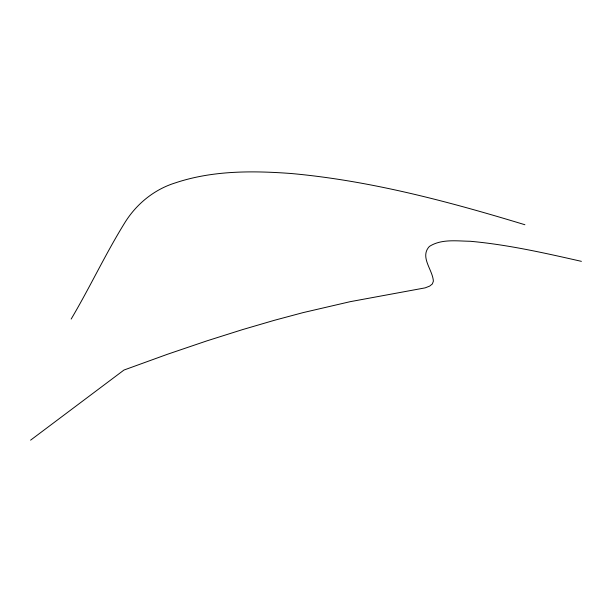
<?xml version="1.0" encoding="UTF-8"?>
<svg xmlns="http://www.w3.org/2000/svg" width="612" height="612" viewBox="0 0 612 612"><rect width="100%" height="100%" fill="white"/><g stroke="black" fill="none" stroke-linecap="round" stroke-linejoin="round"><path stroke-width="0.92" d="M71.16 319.059C89.696 287.762 105.103 254.699 124.19 223.732C135.726 204.561 153.803 189.567 175.269 182.904C212.532 170.388 252.603 170.633 291.358 173.525C370.987 180.77 448.634 201.562 524.905 224.734M30.6 440.158L123.984 370.038L167.436 354.279L206.902 340.869L242.543 329.608L274.528 320.26L303.017 312.633L350.186 301.678L425.126 287.87L429.647 286.118L432.347 283.96L433.373 281.183C432.73 269.678 419.526 257.063 429.372 246.452C441.39 238.757 456.606 241.067 470.131 241.266C507.738 244.639 544.649 253.008 581.4 261.347"/></g></svg>
